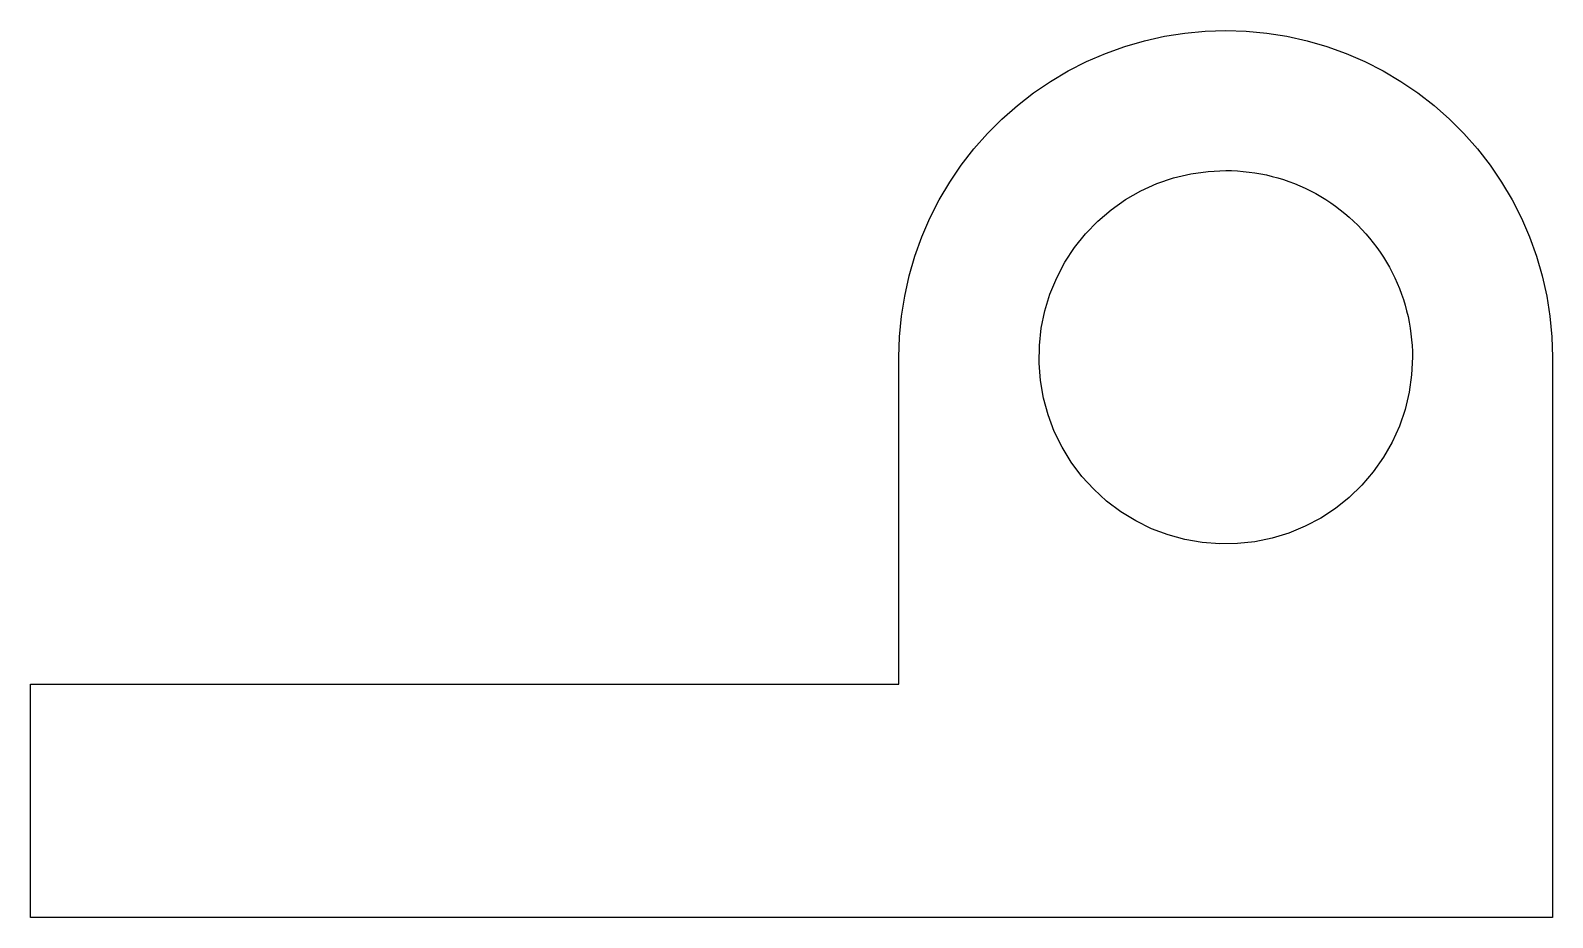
# Model space of a CAD drawing. Header units: metres. Extents: x -28.8 to 3.8, y 0 to 19.
import ezdxf

# ---------------------------------------------------------------- set-up
doc = ezdxf.new("R2010")
doc.units = ezdxf.units.M

msp = doc.modelspace()

# ---------------------------------------------------------------- linework, layer by layer
for points in [[(-10.2, 12), (-10.186, 12.44), (-10.145, 12.877), (-10.076, 13.312), (-9.98, 13.741), (-9.857, 14.163), (-9.708, 14.577), (-9.534, 14.98), (-9.334, 15.372), (-9.11, 15.751), (-8.863, 16.114), (-8.594, 16.462), (-8.303, 16.792), (-7.992, 17.103), (-7.662, 17.394), (-7.314, 17.663), (-6.951, 17.91), (-6.572, 18.134), (-6.18, 18.334), (-5.777, 18.508), (-5.363, 18.657), (-4.941, 18.78), (-4.512, 18.876), (-4.077, 18.945), (-3.64, 18.986), (-3.2, 19), (-2.76, 18.986), (-2.323, 18.945), (-1.888, 18.876), (-1.459, 18.78), (-1.037, 18.657), (-0.623, 18.508), (-0.22, 18.334), (0.172, 18.134), (0.551, 17.91), (0.914, 17.663), (1.262, 17.394), (1.592, 17.103), (1.903, 16.792), (2.194, 16.462), (2.463, 16.114), (2.71, 15.751), (2.934, 15.372), (3.134, 14.98), (3.308, 14.577), (3.457, 14.163), (3.58, 13.741), (3.676, 13.312), (3.745, 12.877), (3.786, 12.44), (3.8, 12)], [(0.8, 12), (0.782, 11.624), (0.729, 11.25), (0.641, 10.884), (0.519, 10.528), (0.364, 10.184), (0.177, 9.857), (-0.039, 9.548), (-0.284, 9.262), (-0.555, 9), (-0.849, 8.764), (-1.164, 8.557), (-1.497, 8.381), (-1.845, 8.236), (-2.205, 8.126), (-2.574, 8.049), (-2.949, 8.008), (-3.326, 8.002), (-3.701, 8.032), (-4.073, 8.096), (-4.436, 8.196), (-4.789, 8.329), (-5.127, 8.495), (-5.448, 8.692), (-5.75, 8.918), (-6.028, 9.172), (-6.282, 9.45), (-6.508, 9.752), (-6.705, 10.073), (-6.871, 10.411), (-7.004, 10.764), (-7.104, 11.127), (-7.168, 11.499), (-7.198, 11.874), (-7.192, 12.251), (-7.151, 12.626), (-7.074, 12.995), (-6.964, 13.355), (-6.819, 13.703), (-6.643, 14.036), (-6.436, 14.351), (-6.2, 14.645), (-5.938, 14.916), (-5.652, 15.161), (-5.343, 15.377), (-5.016, 15.564), (-4.672, 15.719), (-4.316, 15.841), (-3.95, 15.929), (-3.576, 15.982), (-3.2, 16)], [(-3.2, 16), (-3.074, 15.998), (-2.949, 15.992), (-2.824, 15.982), (-2.699, 15.968), (-2.574, 15.951), (-2.45, 15.929), (-2.327, 15.904), (-2.205, 15.874), (-2.084, 15.841), (-1.964, 15.804), (-1.845, 15.764), (-1.728, 15.719), (-1.611, 15.671), (-1.497, 15.619), (-1.384, 15.564), (-1.273, 15.505), (-1.164, 15.443), (-1.057, 15.377), (-0.952, 15.308), (-0.849, 15.236), (-0.748, 15.161), (-0.65, 15.082), (-0.555, 15), (-0.462, 14.916), (-0.372, 14.828), (-0.284, 14.738), (-0.2, 14.645), (-0.118, 14.55), (-0.039, 14.452), (0.036, 14.351), (0.108, 14.248), (0.177, 14.143), (0.243, 14.036), (0.305, 13.927), (0.364, 13.816), (0.419, 13.703), (0.471, 13.589), (0.519, 13.472), (0.564, 13.355), (0.604, 13.236), (0.641, 13.116), (0.674, 12.995), (0.704, 12.873), (0.729, 12.75), (0.751, 12.626), (0.768, 12.501), (0.782, 12.376), (0.792, 12.251), (0.798, 12.126), (0.8, 12)], [(-10.2, 5), (-10.2, 5.14), (-10.2, 5.28), (-10.2, 5.42), (-10.2, 5.56), (-10.2, 5.7), (-10.2, 5.84), (-10.2, 5.98), (-10.2, 6.12), (-10.2, 6.26), (-10.2, 6.4), (-10.2, 6.54), (-10.2, 6.68), (-10.2, 6.82), (-10.2, 6.96), (-10.2, 7.1), (-10.2, 7.24), (-10.2, 7.38), (-10.2, 7.52), (-10.2, 7.66), (-10.2, 7.8), (-10.2, 7.94), (-10.2, 8.08), (-10.2, 8.22), (-10.2, 8.36), (-10.2, 8.5), (-10.2, 8.64), (-10.2, 8.78), (-10.2, 8.92), (-10.2, 9.06), (-10.2, 9.2), (-10.2, 9.34), (-10.2, 9.48), (-10.2, 9.62), (-10.2, 9.76), (-10.2, 9.9), (-10.2, 10.04), (-10.2, 10.18), (-10.2, 10.32), (-10.2, 10.46), (-10.2, 10.6), (-10.2, 10.74), (-10.2, 10.88), (-10.2, 11.02), (-10.2, 11.16), (-10.2, 11.3), (-10.2, 11.44), (-10.2, 11.58), (-10.2, 11.72), (-10.2, 11.86), (-10.2, 12)], [(-10.2, 5), (-10.2, 5.14), (-10.2, 5.28), (-10.2, 5.42), (-10.2, 5.56), (-10.2, 5.7), (-10.2, 5.84), (-10.2, 5.98), (-10.2, 6.12), (-10.2, 6.26), (-10.2, 6.4), (-10.2, 6.54), (-10.2, 6.68), (-10.2, 6.82), (-10.2, 6.96), (-10.2, 7.1), (-10.2, 7.24), (-10.2, 7.38), (-10.2, 7.52), (-10.2, 7.66), (-10.2, 7.8), (-10.2, 7.94), (-10.2, 8.08), (-10.2, 8.22), (-10.2, 8.36), (-10.2, 8.5), (-10.2, 8.64), (-10.2, 8.78), (-10.2, 8.92), (-10.2, 9.06), (-10.2, 9.2), (-10.2, 9.34), (-10.2, 9.48), (-10.2, 9.62), (-10.2, 9.76), (-10.2, 9.9), (-10.2, 10.04), (-10.2, 10.18), (-10.2, 10.32), (-10.2, 10.46), (-10.2, 10.6), (-10.2, 10.74), (-10.2, 10.88), (-10.2, 11.02), (-10.2, 11.16), (-10.2, 11.3), (-10.2, 11.44), (-10.2, 11.58), (-10.2, 11.72), (-10.2, 11.86), (-10.2, 12)], [(3.8, 12), (3.8, 11.76), (3.8, 11.52), (3.8, 11.28), (3.8, 11.04), (3.8, 10.8), (3.8, 10.56), (3.8, 10.32), (3.8, 10.08), (3.8, 9.84), (3.8, 9.6), (3.8, 9.36), (3.8, 9.12), (3.8, 8.88), (3.8, 8.64), (3.8, 8.4), (3.8, 8.16), (3.8, 7.92), (3.8, 7.68), (3.8, 7.44), (3.8, 7.2), (3.8, 6.96), (3.8, 6.72), (3.8, 6.48), (3.8, 6.24), (3.8, 6), (3.8, 5.76), (3.8, 5.52), (3.8, 5.28), (3.8, 5.04), (3.8, 4.8), (3.8, 4.56), (3.8, 4.32), (3.8, 4.08), (3.8, 3.84), (3.8, 3.6), (3.8, 3.36), (3.8, 3.12), (3.8, 2.88), (3.8, 2.64), (3.8, 2.4), (3.8, 2.16), (3.8, 1.92), (3.8, 1.68), (3.8, 1.44), (3.8, 1.2), (3.8, 0.96), (3.8, 0.72), (3.8, 0.48), (3.8, 0.24), (3.8, 0)], [(-28.8, 0), (-28.8, 0.1), (-28.8, 0.2), (-28.8, 0.3), (-28.8, 0.4), (-28.8, 0.5), (-28.8, 0.6), (-28.8, 0.7), (-28.8, 0.8), (-28.8, 0.9), (-28.8, 1), (-28.8, 1.1), (-28.8, 1.2), (-28.8, 1.3), (-28.8, 1.4), (-28.8, 1.5), (-28.8, 1.6), (-28.8, 1.7), (-28.8, 1.8), (-28.8, 1.9), (-28.8, 2), (-28.8, 2.1), (-28.8, 2.2), (-28.8, 2.3), (-28.8, 2.4), (-28.8, 2.5), (-28.8, 2.6), (-28.8, 2.7), (-28.8, 2.8), (-28.8, 2.9), (-28.8, 3), (-28.8, 3.1), (-28.8, 3.2), (-28.8, 3.3), (-28.8, 3.4), (-28.8, 3.5), (-28.8, 3.6), (-28.8, 3.7), (-28.8, 3.8), (-28.8, 3.9), (-28.8, 4), (-28.8, 4.1), (-28.8, 4.2), (-28.8, 4.3), (-28.8, 4.4), (-28.8, 4.5), (-28.8, 4.6), (-28.8, 4.7), (-28.8, 4.8), (-28.8, 4.9), (-28.8, 5)], [(-28.8, 5), (-28.428, 5), (-28.056, 5), (-27.684, 5), (-27.312, 5), (-26.94, 5), (-26.568, 5), (-26.196, 5), (-25.824, 5), (-25.452, 5), (-25.08, 5), (-24.708, 5), (-24.336, 5), (-23.964, 5), (-23.592, 5), (-23.22, 5), (-22.848, 5), (-22.476, 5), (-22.104, 5), (-21.732, 5), (-21.36, 5), (-20.988, 5), (-20.616, 5), (-20.244, 5), (-19.872, 5), (-19.5, 5), (-19.128, 5), (-18.756, 5), (-18.384, 5), (-18.012, 5), (-17.64, 5), (-17.268, 5), (-16.896, 5), (-16.524, 5), (-16.152, 5), (-15.78, 5), (-15.408, 5), (-15.036, 5), (-14.664, 5), (-14.292, 5), (-13.92, 5), (-13.548, 5), (-13.176, 5), (-12.804, 5), (-12.432, 5), (-12.06, 5), (-11.688, 5), (-11.316, 5), (-10.944, 5), (-10.572, 5), (-10.2, 5)], [(-20, 5), (-19.804, 5), (-19.608, 5), (-19.412, 5), (-19.216, 5), (-19.02, 5), (-18.824, 5), (-18.628, 5), (-18.432, 5), (-18.236, 5), (-18.04, 5), (-17.844, 5), (-17.648, 5), (-17.452, 5), (-17.256, 5), (-17.06, 5), (-16.864, 5), (-16.668, 5), (-16.472, 5), (-16.276, 5), (-16.08, 5), (-15.884, 5), (-15.688, 5), (-15.492, 5), (-15.296, 5), (-15.1, 5), (-14.904, 5), (-14.708, 5), (-14.512, 5), (-14.316, 5), (-14.12, 5), (-13.924, 5), (-13.728, 5), (-13.532, 5), (-13.336, 5), (-13.14, 5), (-12.944, 5), (-12.748, 5), (-12.552, 5), (-12.356, 5), (-12.16, 5), (-11.964, 5), (-11.768, 5), (-11.572, 5), (-11.376, 5), (-11.18, 5), (-10.984, 5), (-10.788, 5), (-10.592, 5), (-10.396, 5), (-10.2, 5)], [(3.8, 0), (3.148, 0), (2.496, 0), (1.844, 0), (1.192, 0), (0.54, 0), (-0.112, 0), (-0.764, 0), (-1.416, 0), (-2.068, 0), (-2.72, 0), (-3.372, 0), (-4.024, 0), (-4.676, 0), (-5.328, 0), (-5.98, 0), (-6.632, 0), (-7.284, 0), (-7.936, 0), (-8.588, 0), (-9.24, 0), (-9.892, 0), (-10.544, 0), (-11.196, 0), (-11.848, 0), (-12.5, 0), (-13.152, 0), (-13.804, 0), (-14.456, 0), (-15.108, 0), (-15.76, 0), (-16.412, 0), (-17.064, 0), (-17.716, 0), (-18.368, 0), (-19.02, 0), (-19.672, 0), (-20.324, 0), (-20.976, 0), (-21.628, 0), (-22.28, 0), (-22.932, 0), (-23.584, 0), (-24.236, 0), (-24.888, 0), (-25.54, 0), (-26.192, 0), (-26.844, 0), (-27.496, 0), (-28.148, 0), (-28.8, 0)]]:
    msp.add_lwpolyline(points)

doc.saveas('drawing.dxf')
